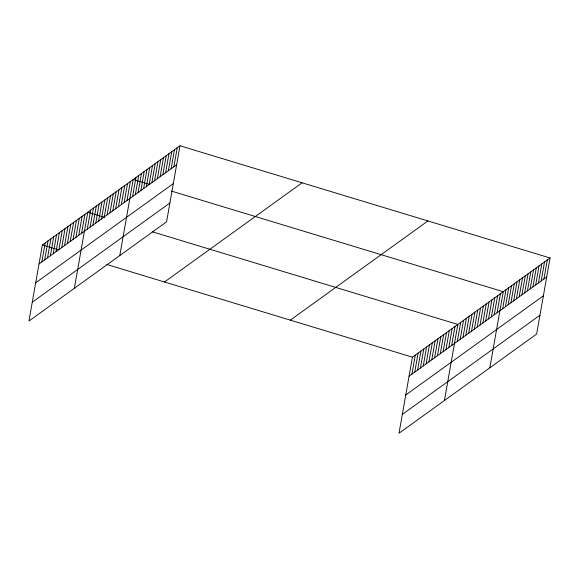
<?xml version="1.0" encoding="UTF-8"?>
<svg xmlns="http://www.w3.org/2000/svg" width="579" height="579" viewBox="0 0 579 579"><rect width="100%" height="100%" fill="white"/><g stroke="black" fill="none" stroke-linecap="round" stroke-linejoin="round"><path stroke-width="0.87" d="M179.989 145.763L42.361 244.953L28.95 321.019L166.578 221.829L179.989 145.763L550.05 257.981L536.639 334.047L399.011 433.237L412.422 357.171L550.05 257.981M41.847 261.932L45.198 242.912M44.684 259.891L48.043 240.864M47.521 257.843L50.88 238.816M50.359 255.795L53.717 236.775M53.203 253.754L56.554 234.727M56.04 251.706L59.391 232.678M58.877 249.658L62.235 230.637M61.714 247.617L65.072 228.589M64.551 245.568L67.909 226.541M67.396 243.52L70.747 224.5M70.233 241.479L73.584 222.452M73.07 239.431L76.428 220.404M75.907 237.383L79.265 218.363M78.744 235.342L82.102 216.314M81.588 233.294L84.939 214.266M74.365 288.291L87.776 212.225L104.741 217.364M87.263 229.204L90.621 210.177M90.1 227.156L93.458 208.129M92.937 225.108L96.295 206.088M95.781 223.067L99.132 204.04M98.618 221.019L101.969 201.991M101.455 218.971L104.813 199.95M104.292 216.93L107.651 197.902M107.129 214.881L110.488 195.854M109.974 212.833L113.325 193.813M112.811 210.792L116.162 191.765M115.648 208.744L119.006 189.717M118.485 206.696L121.843 187.676M121.322 204.655L124.68 185.627M124.167 202.607L127.518 183.579M127.004 200.558L130.355 181.538M119.781 255.556L133.199 179.49L149.31 184.375M132.591 196.534L135.949 177.507M135.348 194.544L138.699 175.524M138.099 192.561L141.45 173.541M140.849 190.578L144.207 171.558M143.606 188.595L146.957 169.567M146.357 186.612L149.708 167.584M149.107 184.629L152.465 165.601M151.857 182.646L155.215 163.618M154.615 180.662L157.966 161.635M157.365 178.679L160.723 159.652M160.115 176.696L163.473 157.669M162.873 174.706L166.224 155.686M165.623 172.723L168.981 153.703M168.373 170.74L171.731 151.72M171.131 168.757L174.482 149.729M173.881 166.774L177.239 147.746M411.908 374.15L415.266 355.122M414.745 372.102L418.103 353.074M417.582 370.053L420.94 351.033M420.426 368.012L423.777 348.985M423.263 365.964L426.614 346.937M426.101 363.916L429.459 344.896M428.938 361.875L432.296 342.848M431.775 359.827L435.133 340.799M434.619 357.779L437.97 338.758M437.456 355.738L440.807 336.71M440.293 353.689L443.652 334.662M443.13 351.641L446.489 332.621M445.968 349.6L449.326 330.573M448.812 347.552L452.163 328.525M451.649 345.511L455 326.484M444.426 400.502L457.844 324.435L152.234 231.766M457.323 341.415L460.681 322.387M460.16 339.374L463.518 320.346M463.005 337.325L466.356 318.298M465.842 335.277L469.193 316.25M468.679 333.236L472.037 314.209M471.516 331.188L474.874 312.161M474.353 329.14L477.711 310.112M477.197 327.099L480.548 308.071M480.034 325.051L483.385 306.023M482.872 323.002L486.23 303.975M485.709 320.961L489.067 301.934M488.546 318.913L491.904 299.886M491.39 316.865L494.741 297.838M494.227 314.824L497.578 295.797M497.064 312.776L500.415 293.748M489.841 367.766L503.26 291.7L171.355 191.063M502.652 308.745L506.01 289.717M505.409 306.761L508.76 287.734M508.159 304.778L511.518 285.751M510.91 302.795L514.268 283.768M513.667 300.812L517.018 281.785M516.417 298.829L519.776 279.802M519.168 296.839L522.526 277.819M521.925 294.856L525.276 275.836M524.675 292.873L528.034 273.853M527.426 290.89L530.784 271.862M530.183 288.907L533.534 269.879M532.933 286.923L536.284 267.896M535.684 284.94L539.042 265.913M538.441 282.957L541.792 263.93M541.191 280.974L544.542 261.947M543.942 278.991L547.3 259.964M39.01 263.981L176.631 164.791M35.688 282.805L173.316 183.615M32.272 302.195L169.893 203.005M164.479 281.987L302.108 182.798M290.303 320.136L427.932 220.946M409.071 376.191L546.692 277.008M405.749 395.016L543.377 295.826M402.333 414.412L539.954 315.222M42.361 244.953L58.479 249.838M106.818 264.502L412.422 357.171"/></g></svg>
